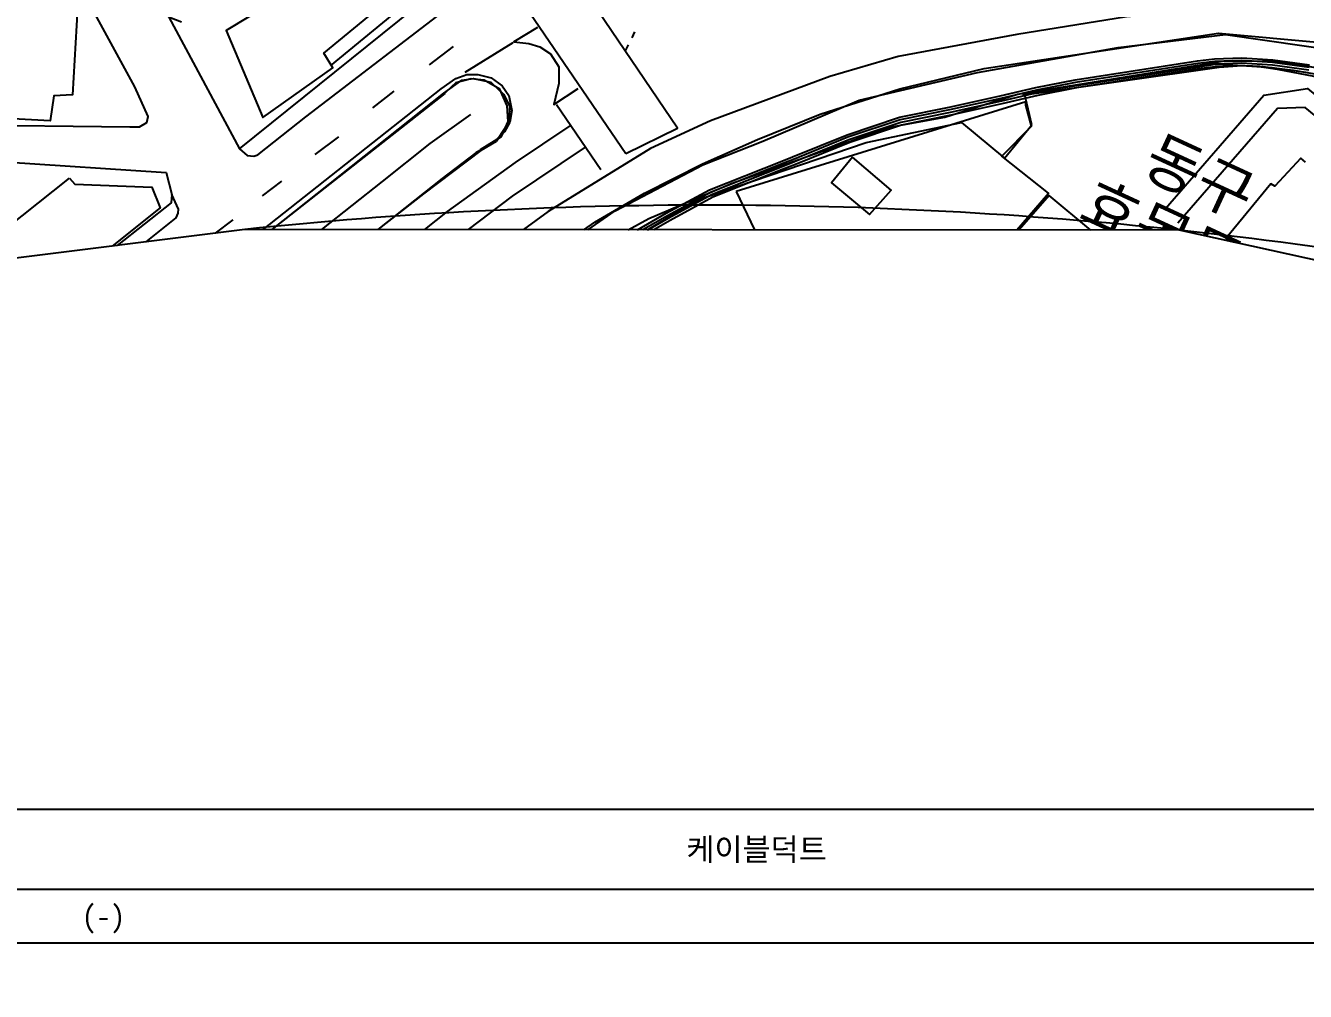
# Model space of a CAD drawing. Header units: millimetres. Extents: x 2406 to 3202, y 1103 to 1810.
# Drawn here: x 2837 to 2980, y 1341.5 to 1449.4 of the extents above; entities that cross this region are included whole.
import ezdxf
from ezdxf.enums import TextEntityAlignment as Align
from ezdxf.xclip import XClip

# ---------------------------------------------------------------- set-up
doc = ezdxf.new("R2010")
doc.units = ezdxf.units.MM
doc.header["$LTSCALE"] = 10
doc.header["$MEASUREMENT"] = 0
doc.header["$XCLIPFRAME"] = 2
for name, color, linetype in [('TT-TABL-LIN1', 4, 'Continuous'), ('TT-TABL-LIN2', 1, 'Continuous'), ('TT-TABL-TEX2', 3, 'Continuous'), ('TZ-BASE', 253, 'Continuous')]:
    doc.layers.add(name, color=color, linetype=linetype)
doc.layers.add('TX-PAPR', color=2, linetype='Continuous', plot=False)
doc.styles.get("Standard").update_dxf_attribs({"font": 'GulimChe.ttf'})

# ---------------------------------------------------------------- blocks, each defined once
blk = doc.blocks.new('JD-222')
at = {"layer": 'TZ-BASE'}
blk.add_lwpolyline([(435.48, 50.77, -0.119437), (689.53, 0, -0.119437)], format="xyb", dxfattribs=at)
for points, elevation in [([(413.5, -48.53), (421.88, -41.3), (430.91, -33.83), (442.43, -25.57), (446.75, -22.78), (452.14, -19.7), (456.96, -17.09), (465.08, -13.87), (466.24, -13.39), (472.35, -10.93), (478.22, -8.97), (483.75, -7.85), (489.46, -6.59), (493.47, -5.65), (497.85, -4.79), (511.53, -2.67), (513.44, -2.45), (516.46, -2.32), (519.95, -2.55), (524.03, -3.12)], 45), ([(523.99, -3.42), (519.92, -2.85), (516.46, -2.62), (513.46, -2.75), (511.57, -2.97), (497.9, -5.08), (493.53, -5.94), (489.53, -6.89), (483.82, -8.15), (478.29, -9.26), (472.45, -11.21), (466.35, -13.67), (465.19, -14.15), (457.09, -17.36), (452.28, -19.97), (446.9, -23.04), (442.6, -25.81), (431.09, -34.07), (422.07, -41.53), (417.27, -45.67)], 44), ([(523.95, -3.71), (519.89, -3.15), (516.45, -2.92), (513.49, -3.05), (511.61, -3.27), (497.95, -5.38), (493.59, -6.23), (489.6, -7.18), (483.88, -8.44), (478.37, -9.55), (472.56, -11.49), (466.47, -13.95), (465.3, -14.42), (457.22, -17.63), (452.43, -20.23), (447.06, -23.29), (442.77, -26.06), (431.28, -34.31), (422.26, -41.76), (421.04, -42.81)], 43), ([(523.9, -4.01), (519.86, -3.45), (516.45, -3.22), (513.51, -3.35), (511.65, -3.56), (498.01, -5.67), (493.66, -6.53), (489.66, -7.47), (483.94, -8.73), (478.45, -9.84), (472.66, -11.77), (466.58, -14.23), (465.41, -14.7), (457.34, -17.91), (452.57, -20.49), (447.21, -23.55), (442.94, -26.31), (431.46, -34.54), (426.1, -38.98)], 42)]:
    blk.add_lwpolyline(points, dxfattribs=dict(at, elevation=elevation))
for points in [[(321.4, 22.97, 49.17), (335.7, 23.12, 49.66), (353.55, 21.89, 50.62), (374.27, 20.69, 51.61), (380.82, 20, 51.92), (384.68, 18.82, 52.19), (386.21, 17.88, 52.19), (389.53, 14.7, 52.23), (396.54, 2.2, 53.09), (404.44, -12.48, 53.69), (427.64, 6.18, 53.75), (429.07, 9.04, 53.75), (429.98, 11.99, 53.75), (430.32, 15.16, 53.75), (430.11, 17.91, 53.6), (429.63, 20.33, 53.58), (427.39, 24.37, 53.84), (419.7, 38.03, 54.33), (391.42, 87.71, 54.99), (357.85, 147.6, 54.01), (348.01, 164.94, 53.35), (345.58, 169.46, 52.97), (343.85, 172.56, 52.59)], [(404.44, -12.48, 53.69), (405.32, -13.25, 53.8), (406.05, -13.32, 53.8), (406.49, -13.17, 53.8), (411.87, -8.91, 53.8), (428.88, 4.12, 53.8), (431.18, 7.23, 53.72), (432.21, 9.87, 53.7), (432.69, 12.76, 53.6), (432.87, 15.75, 53.48), (432.49, 19.51, 53.48), (431.4, 22.47, 53.61), (428.63, 27.52, 53.81), (395.22, 86.27, 54.97), (354.15, 158.48, 53.46), (345.93, 172.81, 52.39)], [(447.62, -13.02, 53.16), (453.39, -10.17, 53.15), (436.44, 14.85, 53.38), (464.6, 26.4, 52.83), (463.02, 27.57, 52.92), (461.21, 29.21, 53.06), (459.51, 31.35, 53.32), (458.29, 33.56, 53.43), (432, 23.31, 53.53), (433.24, 19.73, 53.42), (433.71, 16.18, 53.42), (433.5, 11.83, 53.43), (432.66, 8.95, 53.43), (447.62, -13.02, 53.16)], [(308.09, -9.76, 50.78), (308.47, -9.98, 50.78), (309.04, -10.04, 50.78), (323.66, -8.46, 50.36), (332.06, -8.1, 50.36), (348.6, -8.69, 50.58), (373.11, -9.8, 53.31), (392.18, -10.05, 53.48), (393.25, -10.03, 53.48), (394.07, -9.56, 53.48), (394.24, -8.89, 53.48), (392.75, -5.57, 53.23), (385.8, 7.16, 52.2), (384.45, 9.11, 52.2), (383.08, 11.17, 52.2), (381.6, 13.28, 52.2), (379.17, 15.29, 51.98), (372.83, 17.01, 51.44), (363.38, 18.17, 50.91), (351.34, 18.69, 50.27), (338.3, 18.9, 49.84), (321.1, 19.84, 49.42)], [(407.64, 4.46, 60.81), (408.04, 3.76, 60.81), (402.97, 0.72, 57.9), (407.07, -9, 57.89), (414.87, -3.44, 57.89), (413.88, -1.8, 57.9), (425.61, 7.88, 60.62), (419.63, 14.74, 60.88), (407.64, 4.46, 60.81)], [(386.34, 3.21, 56.74), (385.78, -6.47, 56.59), (383.68, -6.59, 56.59), (383.29, -9.35, 56.43), (356.86, -7.96, 56.18), (357.5, 4.86, 55.69), (386.34, 3.21, 56.74)], [(620.05, -21.68, 46.52), (607.2, -16.58, 47.07), (597.77, -13.03, 47.98), (587.41, -10.01, 48.49), (570.34, -5.3, 49.24), (551.38, -1.17, 49.99), (533.32, 1.85, 50.14), (521.73, 2.82, 50.57), (511.71, 2.91, 50.84), (503.57, 2.26, 51.24), (491.34, 0.28, 51.72), (478.06, -2.19, 52.3), (470.41, -4.4, 52.78), (457.1, -9.37, 53.01), (450.37, -12.46, 53.27), (438.95, -19.49, 53.52), (427.25, -28.06, 53.52), (372.1, -72.22, 54.36), (370.19, -73.78, 54.41), (369.9, -74.68, 54.41), (369.97, -75.56, 54.41), (371.92, -77.07, 54.62)], [(383.34, -66.63, 54.9), (408.12, -47.72, 54.38), (424.2, -35.3, 54.21), (435.19, -26.97, 54.17), (444.15, -20.67, 53.93), (449.72, -17.45, 53.75), (456.21, -14.19, 53.49), (462.34, -11.47, 53.41), (469.36, -8.62, 53.11), (478.27, -5.79, 52.71), (487.68, -3.52, 52.22), (513.88, 0.41, 50.93), (525.71, -0.66, 50.55), (537.46, -2.71, 50.22), (550.4, -5.55, 49.9), (569.66, -9, 49.43), (582.55, -11.58, 48.81), (589.58, -13.91, 48.58), (599.81, -17.83, 47.95), (616.6, -23.87, 46.79), (640.16, -32.66, 46.25), (643.39, -33.84, 46.29)], [(437.77, 1.05, 53.58), (435.12, -0.54, 53.58), (436.78, -0.72, 53.58), (438, -1.09, 53.58), (439.2, -1.89, 53.58), (440.13, -3.34, 53.58), (440.14, -5.19, 53.58), (439.58, -7.54, 53.58), (442.3, -5.77, 53.57)], [(448.32, -0.08, 53.42), (448.65, 0.59, 53.42)], [(428.31, -1.07, 53.41), (425.64, -3.13, 53.41)], [(429.66, -3.93, 53.33), (435.03, -0.63, 53.34)], [(447.6, -1.56, 53.44), (447.93, -0.88, 53.44)], [(383.34, -66.63, 54.9), (385.78, -69.27, 54.9), (390.4, -65.53, 54.69), (433.63, -31.87, 53.89), (445.04, -23.08, 53.89), (450.18, -20.29, 53.91), (459.52, -16.32, 53.67), (477.14, -10.06, 52.96), (483.28, -8.94, 52.63), (491.4, -6.4, 52.42), (514.32, -2.69, 51.73), (517.74, -2.66, 51.5), (520.12, -2.72, 51.33), (521.77, -2.9, 51.24), (536.6, -5.52, 50.95)], [(317.11, -92.58, 56.69), (426.98, -5.78, 53.67), (428.62, -4.62, 53.67), (429.84, -4.18, 53.65), (431.09, -4.18, 53.6), (432.57, -4.57, 53.6), (433.79, -5.46, 53.6), (434.54, -6.55, 53.6), (434.9, -8.21, 53.6), (434.67, -9.52, 53.6), (434.06, -10.58, 53.6), (432.73, -11.86, 53.6), (430.86, -12.96, 53.6), (427.09, -15.82, 53.67), (332.77, -90.68, 56.44)], [(667.26, -47.92, 40.47), (665.88, -47.2, 40.28), (633.77, -35.4, 40.49), (632.62, -34.8, 42.79), (593.43, -19.71, 42.48), (587.76, -17.55, 42.43), (584.31, -16.4, 42.36), (582.82, -15.96, 42.38), (580.21, -15.21, 42.43), (578.11, -14.84, 42.43), (560.42, -11.74, 42.76), (534.98, -6.73, 42.69), (528.47, -5.34, 42.67), (524.36, -4.39, 42.65), (520.64, -3.66, 42.65), (519.21, -3.44, 42.65), (518.36, -3.35, 42.65), (516.47, -3.23, 42.67), (513.96, -3.41, 42.67), (491.98, -6.53, 42.69)], [(493.01, -9.82, 52.68), (492.2, -6.33, 52.58), (513.54, -3.05, 51.45), (518.48, -3.25, 51.14), (522.21, -3.72, 51), (527.47, -4.6, 51), (538.63, -6.54, 50.45), (574.52, -13.48, 49.41), (583.69, -15.36, 48.89), (586.98, -16.34, 48.75), (597.36, -20.31, 48.02), (611.78, -25.63, 46.74), (630.87, -32.9, 46.27), (664.1, -46.23, 46.27), (667.38, -47.66, 46.27)], [(318.09, -92.46, 57.27), (354.98, -63.64, 55.9), (427.3, -6.27, 54.46), (429.28, -4.83, 54.58), (430.59, -4.63, 54.66), (432.55, -5.06, 54.66), (433.96, -6.37, 54.66), (434.64, -7.69, 54.66), (434.58, -9.19, 54.66), (434.05, -10.28, 54.66), (433.12, -11.66, 54.66), (431.42, -12.67, 54.66), (425, -17.52, 54.62), (408.09, -30.79, 54.66), (354.34, -73.31, 55.38), (332.14, -90.76, 56.49)], [(431.37, -12.56, 54.39), (433.73, -11.12, 54.76), (434.48, -9.46, 54.72), (434.38, -7.69, 54.72), (433.55, -5.83, 54.72), (431.79, -4.82, 54.72), (430.34, -4.67, 54.68), (428.63, -5.13, 54.58), (427.11, -6.55, 54.28)], [(427.41, -6.31, 47.5), (393.52, -32.9, 49.64), (354.61, -63.64, 52.43), (328.98, -84.09, 54.35), (318.24, -92.44, 55.16)], [(421.69, -6.05, 53.41), (419.31, -7.93, 53.41)], [(507.95, -19.17, 42.3), (518.95, -6.5, 42.3), (523.81, -5.76, 42.3), (539.95, -19.06, 42.3), (529.91, -31.42, 42.17), (532.73, -33.91, 42.03)], [(439.88, -7.55, 53.48), (444.84, -14.8, 53.31)], [(529.63, -27.15, 42.15), (530.44, -27.84, 42.15), (537.38, -19.23, 42.16), (523.54, -7.88, 42.23), (520.47, -8, 42.3), (509.34, -20.81, 42.3)], [(391.48, -83.58, 55.39), (396.01, -79.33, 55.4), (395.19, -74.54, 55.31), (389.84, -66.48, 54.95), (445.74, -24.08, 54.05), (455.69, -18.19, 53.84), (460.14, -16.68, 53.79), (474.48, -11.78, 53.53), (485.14, -9.55, 52.73), (489.95, -13.54, 52.63), (493.01, -9.82, 52.68)], [(403.19, -29.76, 49.11), (420.43, -16.13, 47.97), (425.74, -11.91, 47.54), (430.29, -8.66, 46.98)], [(414.86, -29.47, 53.81), (420.47, -25.16, 53.81), (427.71, -19.51, 53.65), (435.29, -14.03, 53.51), (441.42, -9.92, 53.48)], [(415.52, -11.14, 53.43), (412.86, -13.12, 53.54)], [(443.08, -12.32, 53.31), (434.91, -17.79, 53.48), (426.2, -24.42, 53.61), (412.95, -34.88, 53.78)], [(523.61, -13.98, 76.84), (523.06, -13.53, 76.73), (520.16, -16.65, 76.54), (519.73, -16.39, 76.51), (514.71, -22.46, 76.56), (515.08, -22.98, 76.61), (509.39, -29.69, 78.95), (494.94, -17.7, 79.23), (487.6, -26.12, 79.31), (488.34, -26.58, 79.35), (488.52, -27.21, 79.38), (489.09, -27.71, 79.38), (489.64, -27.97, 79.38), (490.12, -28.1, 79.38), (492.07, -29.96, 79.38), (491.57, -30.38, 79.38), (493.71, -32.22, 79.38), (494.29, -31.77, 79.35), (496.35, -33.53, 79.35), (496.6, -34.07, 79.35), (497.06, -34.44, 79.35), (497.9, -34.74, 79.35), (499.35, -35.99, 79.35), (499.53, -36.5, 79.33), (499.92, -36.9, 79.33), (500.81, -37.29, 79.33), (500.99, -37.37, 79.33), (502.85, -39.21, 79.33), (502.44, -39.79, 79.33), (504.8, -41.62, 79.33), (505.26, -41.14, 79.33), (507.22, -42.64, 79.33), (507.44, -43.33, 79.33), (507.79, -43.7, 79.33), (508.22, -43.99, 79.33), (508.97, -44.25, 79.33), (509.85, -45.02, 79.33), (518.34, -34.01, 76.96), (520, -35.46, 76.68), (523.33, -31.43, 76.65), (524.23, -31.19, 76.65)], [(290.21, -17.78, 52.7), (300.6, -16.58, 51.53), (319.67, -13.37, 50.18), (348.26, -13.13, 50.66), (362, -13.65, 52.16), (378.18, -13.96, 53.46), (396.25, -15.15, 53.79), (396.89, -17.59, 53.81), (396.79, -18.52, 54.08), (361.6, -46.38, 54.45), (301.79, -93.16, 56.7)], [(385.43, -15.76, 64.8), (386.03, -16.43, 64.8), (394.63, -16.77, 61.89), (395.57, -19.08, 61.79), (374.77, -35.69, 66.71), (369.38, -28.89, 66.67), (369.65, -28.73, 66.67), (369.45, -28.44, 64.86), (385.43, -15.76, 64.8)], [(409.15, -16.09, 53.62), (406.98, -17.76, 53.62)], [(335.96, -68.77, 54.99), (397.38, -20.22, 54.03), (397.59, -19.68, 54.03), (397.64, -19.23, 54.03), (396.89, -17.59, 53.81)], [(403.69, -20.44, 53.62), (401.04, -22.42, 53.62)], [(485.95, -24.68, 42.09), (484.09, -26.92, 42.16), (510.47, -48.77, 42.32), (510.95, -48.89, 42.32), (511.7, -48.97, 42.26), (512.52, -48.82, 42.23), (513.42, -48.42, 42.21), (514.03, -47.96, 42.19), (515.03, -46.94, 42.14), (527.8, -31.1, 42.15), (526.89, -30.25, 42.15)]]:
    blk.add_polyline3d(points, dxfattribs=at)
at = {"layer": 'TZ-BASE', "linetype": 'Continuous'}
for points in [[(397.95, 1.66, 55.71), (396.63, 2.16, 55.71), (388.83, 20.35, 54.96), (388.81, 23.34, 54.9), (428.25, 21.05, 54.9), (428.81, 19.28, 55.35), (428.85, 17.96, 55.66), (427.34, 7.28, 55.69), (414.58, -3.24, 55.5)], [(382.87, -84.62, 56.53), (391.31, -76.83, 56.53), (383.37, -66.93, 56.88), (408.99, -47.21, 56.93), (417.93, -39.83, 56.81), (434.27, -27.74, 56.27), (446.45, -19.44, 56.12), (456.22, -14.29, 55.94), (462.93, -11.65, 55.54), (473.72, -7.07, 55.11), (486.93, -3.97, 54.63), (502.66, -1.19, 53.76), (514.66, 0.28, 53.25), (536.37, -2.85, 52.66), (556.02, -6.98, 51.95), (578.2, -11.06, 51.59), (588.44, -13.83, 51.14), (625.72, -27.68, 49.02), (663.69, -41.75, 48.35), (668.74, -44.74, 48.35)]]:
    blk.add_polyline3d(points, dxfattribs=at)
at = {"layer": 'TZ-BASE'}
blk.add_polyline3d([(459.97, -17.25, 50.9), (463.45, -24.59, 50.86), (461.36, -27.07, 50.86), (469.45, -34.27, 50.88), (471.85, -31.67, 50.88), (473.37, -32.93, 50.88), (482.68, -21.81, 50.62), (487.55, -25.97, 50.64), (494.87, -17.45, 50.64), (489.67, -13.32, 50.76), (492.96, -9.98, 52.49), (492.35, -7.6, 52.37), (492.33, -7.26, 52.37)], close=True, dxfattribs=at)
at = {"layer": 'TZ-BASE', "linetype": 'Continuous'}
blk.add_polyline3d([(472.96, -13.44, 52.51), (470.61, -16.29, 52.47), (474.85, -19.82, 52.56), (477.29, -17.13, 52.49)], close=True, dxfattribs=at)
at = {"layer": 'TZ-BASE'}
for centre, start in [((456.29, -501.24), 65.046), ((453.79, -505.89), 65.0146)]:
    blk.add_arc(centre, 550, start, 92.3205, dxfattribs=at)
at = {"layer": 'TZ-BASE', "ltscale": 10}
for s, p in [('동구', (505.06, -15.21, 79.17)), ('효목동', (498.01, -20.25, 79.17))]:
    blk.add_text(s, height=5, rotation=335.2247, dxfattribs=at).set_placement(p)
blk = doc.blocks.new('JD-경부고속하선표_190503')
at = {"layer": 'TT-TABL-LIN1'}
blk.add_lwpolyline([(2, 114), (785.58, 114), (785.58, 39), (2, 39)], close=True, dxfattribs=at)
at = {"layer": 'TT-TABL-LIN2'}
for points in [[(785.58, 105), (9.33, 105)], [(785.58, 99), (9.33, 99)]]:
    blk.add_lwpolyline(points, dxfattribs=at)

msp = doc.modelspace()

# ---------------------------------------------------------------- linework, layer by layer
at = {"layer": 'TX-PAPR'}
msp.add_lwpolyline([(2465.34, 1378.68), (2441.17, 1567.15), (2640.68, 1590.46), (2839.6, 1615.37, -0.053495), (2986.04, 1615.47, -0.055388), (3128.88, 1584.01, -0.026561), (3196.53, 1556.94), (3116.56, 1384.59, 0.026492), (3067.76, 1404.11, 0.055388), (2965.91, 1426.54, 0.052749), (2861.48, 1426.62), (2663.51, 1401.84), (2465.34, 1378.68)], format="xyb", dxfattribs=at)

# ---------------------------------------------------------------- block references
at = {"layer": 'TT-TABL-LIN2'}
msp.add_blockref('JD-경부고속하선표_190503', (2410.11, 1247.87), dxfattribs=at)
at = {"layer": 'TZ-BASE'}
ref = msp.add_blockref('JD-222', (2456.44, 1448.12), dxfattribs=at)
XClip(ref).set_block_clipping_path([(8.9051011275, -69.4357209567), (-15.2658876471, 119.0326644973), (184.2449980922, 142.3416943764), (383.1604636192, 167.2458469078), (529.6003272401, 167.3541386802), (672.4431654395, 135.8893160824), (740.0938599939, 108.8227985653), (660.1282351947, -63.5301071477), (611.3286590552, -44.013482977), (509.4697626138, -21.5764315509), (405.0398606937, -21.4981905805), (207.0711708519, -46.2838070994)])

# ---------------------------------------------------------------- texts
at = {"layer": 'TT-TABL-TEX2'}
for s, p in [('케이블덕트', (2918.68, 1357.37)), ('(-)', (2845.68, 1349.87))]:
    msp.add_text(s, height=2.5, dxfattribs=at).set_placement(p, align=Align.MIDDLE_CENTER)

doc.saveas('drawing.dxf')
